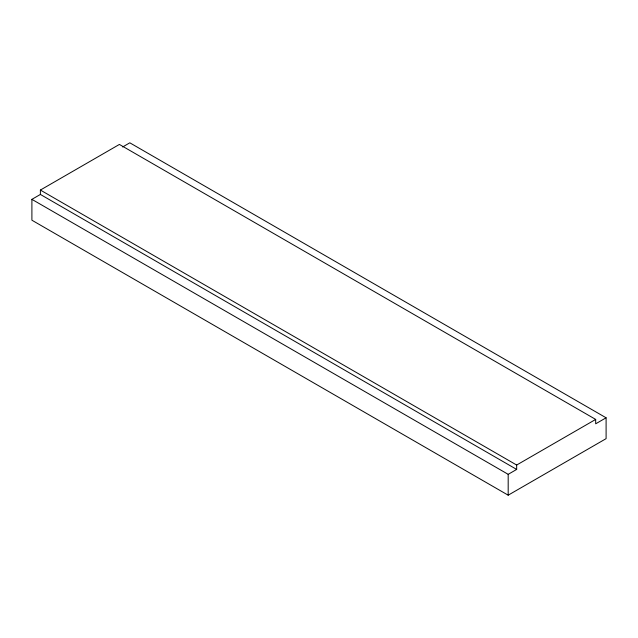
<?xml version="1.0" encoding="UTF-8"?>
<svg xmlns="http://www.w3.org/2000/svg" width="638" height="638" viewBox="0 0 638 638"><rect width="100%" height="100%" fill="white"/><g stroke="black" fill="none" stroke-linecap="round" stroke-linejoin="round"><path stroke-width="0.96" d="M40.385 190.06L119.402 144.435L595.685 419.421L595.685 423.807L606.1 417.794L606.1 438.649L508.183 495.184L31.9 220.206L31.9 199.351L40.385 194.446L516.668 469.424L516.668 465.038L40.385 190.06L40.385 194.446M122.608 146.979L129.817 142.816L606.1 417.794M516.668 465.038L595.685 419.421M31.9 199.351L508.183 474.329L516.668 469.424M508.183 474.329L508.183 495.184"/></g></svg>
